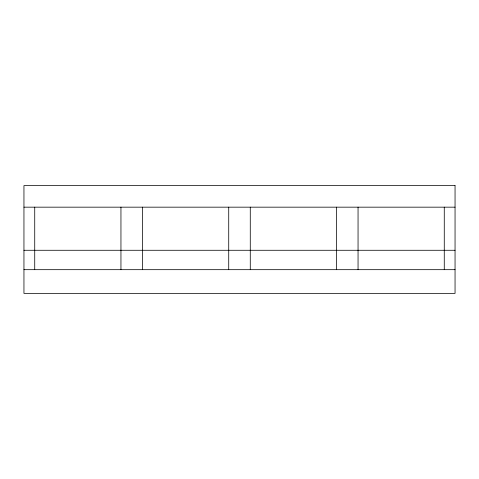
<?xml version="1.0" encoding="UTF-8"?>
<svg xmlns="http://www.w3.org/2000/svg" width="479" height="479" viewBox="0 0 479 479"><rect width="100%" height="100%" fill="white"/><g stroke="black" fill="none" stroke-linecap="round" stroke-linejoin="round"><path stroke-width="0.72" d="M23.95 207.167L455.05 207.167M23.95 250.278L455.05 250.278M23.95 269.677L455.05 269.677M444.272 207.167L444.272 269.605M358.053 207.167L358.053 269.605M336.498 207.167L336.498 269.605M250.278 207.167L250.278 269.605M228.722 207.167L228.722 269.605M142.502 207.167L142.502 269.605M120.948 207.167L120.948 269.605M34.727 207.167L34.727 269.605M455.05 185.613L23.95 185.613L23.95 293.387L455.05 293.387L455.05 185.613"/></g></svg>
